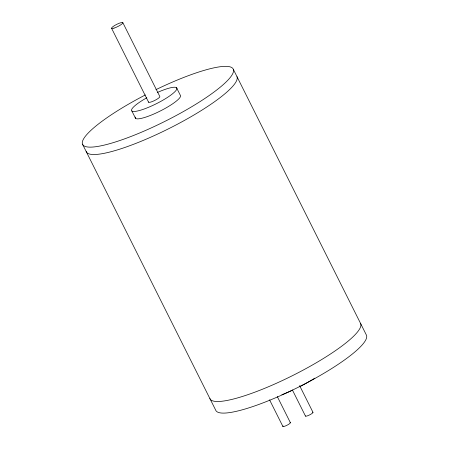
<?xml version="1.0" encoding="UTF-8"?>
<svg xmlns="http://www.w3.org/2000/svg" width="449" height="449" viewBox="0 0 449 449"><rect width="100%" height="100%" fill="white"/><g stroke="black" fill="none" stroke-linecap="round" stroke-linejoin="round"><path stroke-width="0.67" d="M233.323 69.331L366.507 335.296A84.199 16.209 -26.6 0 1 296.884 387.936A84.199 16.209 -26.6 0 1 215.677 410.122L82.493 144.157M176.552 87.74L180.251 95.126A25.262 4.86 -26.6 0 1 158.901 111.678A25.262 4.86 -26.6 0 1 135.301 117.071M122.796 22.573L159.793 96.451A6.314 1.218 -26.6 0 1 154.456 100.593A6.314 1.218 -26.6 0 1 148.557 101.94M299.606 385.629L312.947 412.266M111.627 28.382L148.619 102.26M292.467 390.119L305.5 416.139M277.314 396.579L290.34 422.593M131.86 110.976L135.564 118.362M269.557 399.829L282.892 426.466M360.699 323.701A84.199 16.209 -26.6 0 1 291.075 376.341A84.199 16.209 -26.6 0 1 209.868 398.527M237.021 76.723A84.199 16.209 -26.6 0 1 167.398 129.357A84.199 16.209 -26.6 0 1 86.191 151.543M157.487 92.432A25.262 4.86 -26.6 0 1 174.016 92.533A25.262 4.86 -26.6 0 1 136.799 111.144A25.262 4.86 -26.6 0 1 146.817 97.77M155.921 89.654A84.199 16.209 -26.6 0 1 225.993 82.077A84.199 16.209 -26.6 0 1 97.388 146.481A84.199 16.209 -26.6 0 1 145.375 94.935M312.65 412.182A4.209 0.808 -26.6 0 1 309.877 414.775A4.209 0.808 -26.6 0 1 305.455 415.926M314.833 378.176A42.099 8.104 -26.6 0 1 299.539 386.78M292.726 390.097A42.099 8.104 -26.6 0 1 281.86 394.755M290.043 422.515A4.209 0.808 -26.6 0 1 286.782 425.355A4.209 0.808 -26.6 0 1 283.066 425.921M113.956 28.141A6.314 1.218 -26.6 0 0 122.863 22.893A6.314 1.218 -26.6 0 0 114.815 25.397A6.314 1.218 -26.6 0 0 113.956 28.141"/></g></svg>
